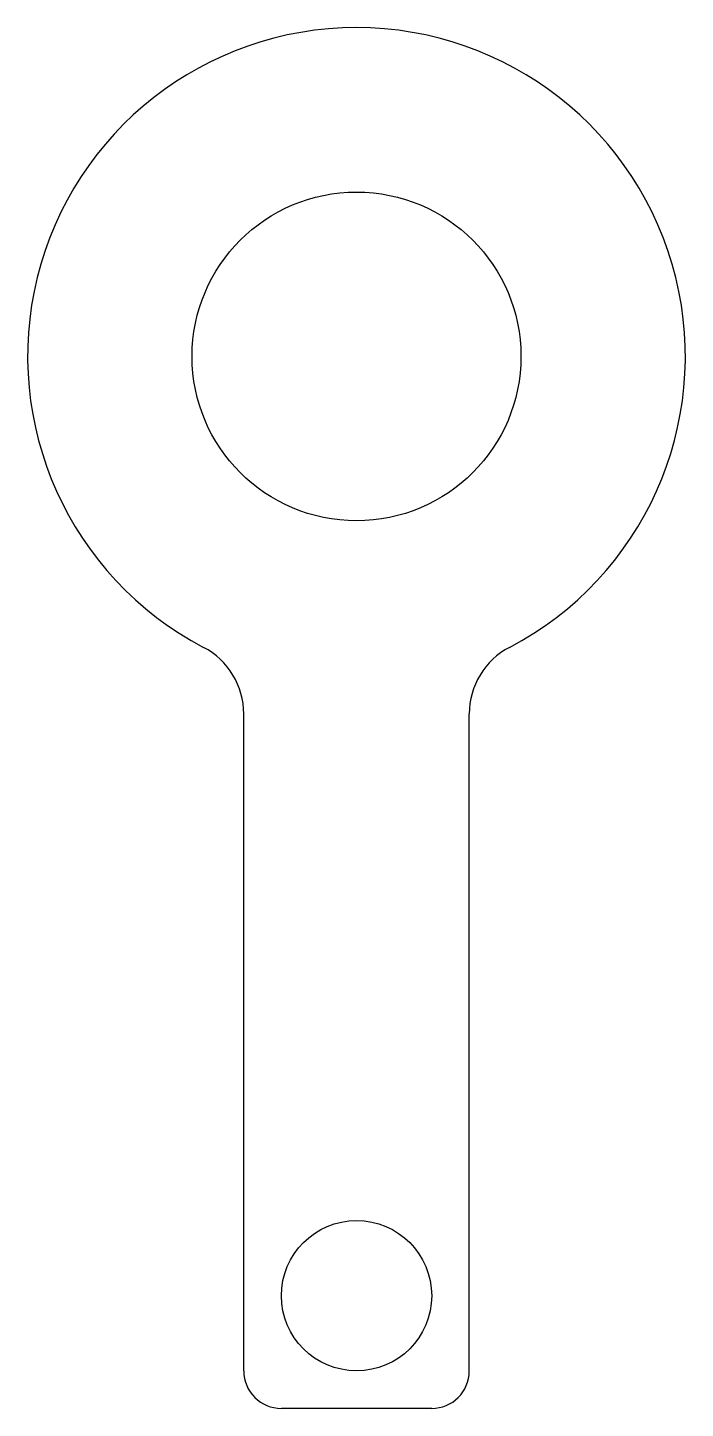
# Model space of a CAD drawing. Header units: millimetres. Extents: x 854 to 924, y 1785 to 1932.
import ezdxf

# ---------------------------------------------------------------- set-up
doc = ezdxf.new("R2010")
doc.units = ezdxf.units.MM

msp = doc.modelspace()

# ---------------------------------------------------------------- linework, layer by layer
for p, q in [((877.17, 1789.2), (877.17, 1859.14)), ((901.17, 1789.2), (901.17, 1859.14)), ((889.17, 1785.2), (881.17, 1785.2)), ((897.17, 1785.2), (889.17, 1785.2))]:
    msp.add_line(p, q)
for centre, radius in [((889.17, 1897.2), 17.5), ((889.17, 1797.2), 8)]:
    msp.add_circle(centre, radius)
for centre, radius, start, end in [((889.17, 1897.2), 35, 297.7177, 242.2823), ((869.17, 1859.14), 8, 0, 62.2823), ((909.17, 1859.14), 8, 117.7177, 180), ((881.17, 1789.2), 4, 180, 270), ((897.17, 1789.2), 4, 270, 0)]:
    msp.add_arc(centre, radius, start, end)

doc.saveas('drawing.dxf')
